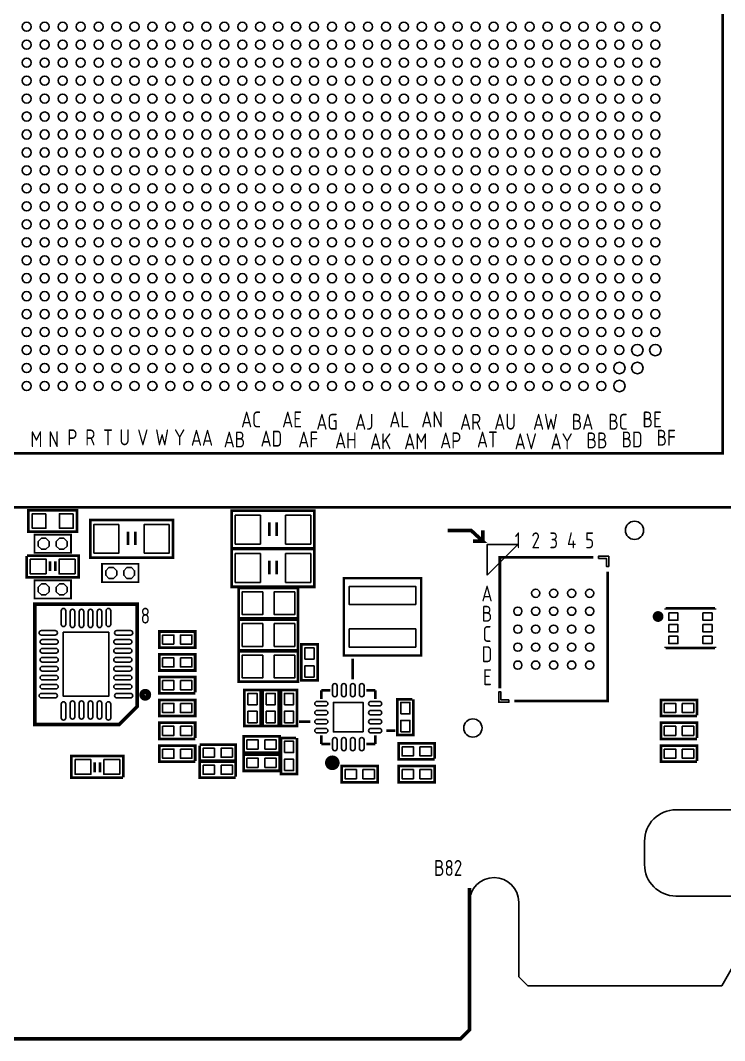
# Model space of a CAD drawing. Header units: millimetres. Extents: x -15 to 227, y -9 to 102.
# Drawn here: x 96.8 to 136, y -9.5 to 47.3 of the extents above; entities that cross this region are included whole.
import ezdxf
from ezdxf.enums import TextEntityAlignment as Align

# ---------------------------------------------------------------- set-up
doc = ezdxf.new("R2010")
doc.units = ezdxf.units.MM
doc.header["$LTSCALE"] = 10
for name, color, linetype in [('BG_OUTLINE', 2, 'Continuous'), ('PG_SILKSCREEN_TOP', 3, 'Continuous'), ('PIN_TOP', 4, 'Continuous')]:
    doc.layers.add(name, color=color, linetype=linetype)
doc.styles.get("Standard").update_dxf_attribs({"font": 'isocp.shx', "width": 0.707, "bigfont": 'hztxt.shx'})

msp = doc.modelspace()

# ---------------------------------------------------------------- linework, layer by layer
at = {"layer": 'BG_OUTLINE'}
for points in [[(137.249916, -1.400048), (133.299962, -1.400048, -0.414206), (131.549902, 0.349758), (131.549902, 1.64973, -0.414239), (133.299962, 3.39979), (224.499932, 3.39979, 0.414205)], [(51.099974, -9.350248), (121.299986, -9.350248), (121.799858, -8.850122), (121.799858, -1.745234, -1), (124.549916, -1.745234), (124.549916, -5.900166), (125.049788, -6.400292), (135.849868, -6.400292), (137.249916, -3.975354)]]:
    msp.add_lwpolyline(points, format="xyb", dxfattribs=at)
at = {"layer": 'PG_SILKSCREEN_TOP'}
for points in [[(138.900408, 20.245832, 0.150114, 0.150114, 0), (80.400652, 20.245832, 0.150114, 0.150114, 0), (80.400652, 78.745588, 0.150114, 0.150114, 0), (138.900408, 78.745588, 0.150114, 0.150114, 0)], [(135.900414, 23.245826, 0.150114, 0.150114, 0), (84.900516, 23.245826, 0.150114, 0.150114, 0), (83.400646, 24.745696, 0.150114, 0.150114, 0), (83.400646, 75.745594, 0.150114, 0.150114, 0), (135.900414, 75.745594, 0.150114, 0.150114, 0)], [(99.945698, 18.878804, 0.150114, 0.150114, 0), (97.245678, 18.878804, 0.150114, 0.150114, 0), (97.245678, 20.0787, 0.150114, 0.150114, 0), (99.945698, 20.0787, 0.150114, 0.150114, 0)], [(113.163858, 17.946116, 0.150114, 0.150114, 0), (108.563918, 17.946116, 0.150114, 0.150114, 0), (108.563918, 20.046188, 0.150114, 0.150114, 0), (113.163858, 20.046188, 0.150114, 0.150114, 0)], [(105.289604, 17.438116, 0.150114, 0.150114, 0), (100.689664, 17.438116, 0.150114, 0.150114, 0), (100.689664, 19.538188, 0.150114, 0.150114, 0), (105.289604, 19.538188, 0.150114, 0.150114, 0)], [(97.579434, 18.716752, 0.1016, 0.1016, 0), (99.611434, 18.716752, 0.1016, 0.1016, 0), (99.611434, 17.700752, 0.1016, 0.1016, 0), (97.579434, 17.700752, 0.1016, 0.1016, 0)], [(113.163858, 15.812516, 0.150114, 0.150114, 0), (108.563918, 15.812516, 0.150114, 0.150114, 0), (108.563918, 17.912588, 0.150114, 0.150114, 0), (113.163858, 17.912588, 0.150114, 0.150114, 0)], [(103.370634, 16.075152, 0.1016, 0.1016, 0), (101.338634, 16.075152, 0.1016, 0.1016, 0), (101.338634, 17.091152, 0.1016, 0.1016, 0), (103.370634, 17.091152, 0.1016, 0.1016, 0)], [(97.579434, 16.176752, 0.1016, 0.1016, 0), (99.611434, 16.176752, 0.1016, 0.1016, 0), (99.611434, 15.160752, 0.1016, 0.1016, 0), (97.579434, 15.160752, 0.1016, 0.1016, 0)], [(119.109998, 11.994642, 0.127, 0.127, 0), (114.809778, 11.994642, 0.127, 0.127, 0), (114.809778, 16.294862, 0.127, 0.127, 0), (119.109998, 16.294862, 0.127, 0.127, 0)], [(112.259872, 14.056868, 0.150114, 0.150114, 0), (108.959904, 14.056868, 0.150114, 0.150114, 0), (108.959904, 15.756636, 0.150114, 0.150114, 0), (112.259872, 15.756636, 0.150114, 0.150114, 0)], [(97.599754, 8.153146, 0.199898, 0.199898, 0), (97.599754, 14.853158, 0.199898, 0.199898, 0), (103.299514, 14.853158, 0.199898, 0.199898, 0), (103.299514, 9.153144, 0.199898, 0.199898, 0), (102.299516, 8.153146, 0.199898, 0.199898, 0)], [(132.454904, 14.159738, 0.299974, 0.299974, 1), (132.154371, 14.159789, 0.299974, 0.299974, 1)], [(132.462778, 14.159738, 0.150114, 0.150114, 1), (132.146497, 14.159789, 0.150114, 0.150114, 1)], [(132.41655, 14.159738, 0.150114, 0.150114, 1), (132.192725, 14.159789, 0.150114, 0.150114, 1)], [(112.259872, 12.278868, 0.150114, 0.150114, 0), (108.959904, 12.278868, 0.150114, 0.150114, 0), (108.959904, 13.978636, 0.150114, 0.150114, 0), (112.259872, 13.978636, 0.150114, 0.150114, 0)], [(104.529636, 13.32484, 0.1524, 0.1524, 0), (106.529632, 13.32484, 0.1524, 0.1524, 0), (106.529632, 12.424664, 0.1524, 0.1524, 0), (104.529636, 12.424664, 0.1524, 0.1524, 0)], [(112.4458, 10.604754, 0.1524, 0.1524, 0), (112.4458, 12.60475, 0.1524, 0.1524, 0), (113.345976, 12.60475, 0.1524, 0.1524, 0), (113.345976, 10.604754, 0.1524, 0.1524, 0)], [(106.529632, 11.154664, 0.1524, 0.1524, 0), (104.529636, 11.154664, 0.1524, 0.1524, 0), (104.529636, 12.05484, 0.1524, 0.1524, 0), (106.529632, 12.05484, 0.1524, 0.1524, 0)], [(112.259872, 10.526268, 0.150114, 0.150114, 0), (108.959904, 10.526268, 0.150114, 0.150114, 0), (108.959904, 12.226036, 0.150114, 0.150114, 0), (112.259872, 12.226036, 0.150114, 0.150114, 0)], [(103.929942, 9.80313, 0.299974, 0.299974, 1), (103.569326, 9.803174, 0.299974, 0.299974, 1)], [(110.170976, 10.06475, 0.1524, 0.1524, 0), (110.170976, 8.064754, 0.1524, 0.1524, 0), (109.2708, 8.064754, 0.1524, 0.1524, 0), (109.2708, 10.06475, 0.1524, 0.1524, 0)], [(111.186976, 10.06475, 0.1524, 0.1524, 0), (111.186976, 8.064754, 0.1524, 0.1524, 0), (110.2868, 8.064754, 0.1524, 0.1524, 0), (110.2868, 10.06475, 0.1524, 0.1524, 0)], [(112.202976, 10.06475, 0.1524, 0.1524, 0), (112.202976, 8.064754, 0.1524, 0.1524, 0), (111.3028, 8.064754, 0.1524, 0.1524, 0), (111.3028, 10.06475, 0.1524, 0.1524, 0)], [(106.529632, 8.614664, 0.1524, 0.1524, 0), (104.529636, 8.614664, 0.1524, 0.1524, 0), (104.529636, 9.51484, 0.1524, 0.1524, 0), (106.529632, 9.51484, 0.1524, 0.1524, 0)], [(109.22889, 7.48284, 0.1524, 0.1524, 0), (111.228886, 7.48284, 0.1524, 0.1524, 0), (111.228886, 6.582664, 0.1524, 0.1524, 0), (109.22889, 6.582664, 0.1524, 0.1524, 0)], [(109.22889, 6.46684, 0.1524, 0.1524, 0), (111.228886, 6.46684, 0.1524, 0.1524, 0), (111.228886, 5.566664, 0.1524, 0.1524, 0), (109.22889, 5.566664, 0.1524, 0.1524, 0)], [(114.369088, 6.016752, 0.4064, 0.4064, 1), (113.962612, 6.0168, 0.4064, 0.4064, 1)], [(114.68989, 5.83184, 0.1524, 0.1524, 0), (116.689886, 5.83184, 0.1524, 0.1524, 0), (116.689886, 4.931664, 0.1524, 0.1524, 0), (114.68989, 4.931664, 0.1524, 0.1524, 0)], [(119.864886, 4.931664, 0.1524, 0.1524, 0), (117.86489, 4.931664, 0.1524, 0.1524, 0), (117.86489, 5.83184, 0.1524, 0.1524, 0), (119.864886, 5.83184, 0.1524, 0.1524, 0)]]:
    msp.add_lwpolyline(points, format="xyseb", close=True, dxfattribs=at)
for points in [[(110.66399, 18.64614, 0.150114, 0.150114, 0), (110.66399, 19.396202, 0.150114, 0.150114, 0)], [(111.063786, 18.64614, 0.150114, 0.150114, 0), (111.063786, 19.396202, 0.150114, 0.150114, 0)], [(102.789736, 18.13814, 0.150114, 0.150114, 0), (102.789736, 18.888202, 0.150114, 0.150114, 0)], [(103.189532, 18.13814, 0.150114, 0.150114, 0), (103.189532, 18.888202, 0.150114, 0.150114, 0)], [(121.992898, 18.354802, 0.199898, 0.199898, 0), (122.543062, 18.354802, 0.199898, 0.199898, 0), (121.893076, 18.955004, 0.199898, 0.199898, 0), (120.593104, 18.955004, 0.199898, 0.199898, 0)], [(122.543062, 18.354802, 0.199898, 0.199898, 0), (122.543062, 18.955004, 0.199898, 0.199898, 0)], [(97.173034, 17.543272, 0.150114, 0.150114, 0), (100.047044, 17.543272, 0.150114, 0.150114, 0), (100.047044, 16.339312, 0.150114, 0.150114, 0), (97.147634, 16.339312, 0.150114, 0.150114, 0), (97.147634, 17.522952, 0.150114, 0.150114, 0)], [(98.44532, 17.238726, 0.150114, 0.150114, 0), (98.44532, 16.688816, 0.150114, 0.150114, 0)], [(98.745548, 17.238726, 0.150114, 0.150114, 0), (98.745548, 16.688816, 0.150114, 0.150114, 0)], [(110.66399, 16.51254, 0.150114, 0.150114, 0), (110.66399, 17.262602, 0.150114, 0.150114, 0)], [(111.063786, 16.51254, 0.150114, 0.150114, 0), (111.063786, 17.262602, 0.150114, 0.150114, 0)], [(123.493022, 10.15492, 0.1524, 0.1524, 0), (123.493022, 17.45488, 0.1524, 0.1524, 0), (128.69291, 17.45488, 0.1524, 0.1524, 0)], [(129.49301, 16.65478, 0.1524, 0.1524, 0), (129.49301, 9.454896, 0.1524, 0.1524, 0), (124.293122, 9.454896, 0.1524, 0.1524, 0)], [(132.729732, 14.609826, 0.150114, 0.150114, 0), (135.479536, 14.609826, 0.150114, 0.150114, 0)], [(132.729732, 14.539468, 0.150114, 0.150114, 0), (132.729732, 14.609826, 0.150114, 0.150114, 0)], [(135.479536, 14.609826, 0.150114, 0.150114, 0), (135.479536, 14.539468, 0.150114, 0.150114, 0)], [(132.729732, 12.409678, 0.150114, 0.150114, 0), (132.729732, 12.480036, 0.150114, 0.150114, 0)], [(135.479536, 12.480036, 0.150114, 0.150114, 0), (135.479536, 12.409678, 0.150114, 0.150114, 0)], [(135.479536, 12.409678, 0.150114, 0.150114, 0), (132.729732, 12.409678, 0.150114, 0.150114, 0)], [(115.304824, 10.666476, 0.1524, 0.1524, 0), (115.304824, 11.809476, 0.1524, 0.1524, 0)], [(106.529632, 9.884664, 0.150114, 0.150114, 0), (104.529636, 9.884664, 0.150114, 0.150114, 0), (104.529636, 10.78484, 0.150114, 0.150114, 0), (106.529632, 10.78484, 0.150114, 0.150114, 0), (106.529632, 9.934702, 0.150114, 0.150114, 0)], [(113.554764, 10.056876, 0.1524, 0.1524, 0), (114.050826, 10.056876, 0.1524, 0.1524, 0)], [(113.554764, 9.560814, 0.1524, 0.1524, 0), (113.554764, 10.056876, 0.1524, 0.1524, 0)], [(116.05895, 10.056876, 0.1524, 0.1524, 0), (116.555012, 10.056876, 0.1524, 0.1524, 0)], [(116.555012, 10.056876, 0.1524, 0.1524, 0), (116.555012, 9.560814, 0.1524, 0.1524, 0)], [(118.679976, 9.55675, 0.150114, 0.150114, 0), (118.679976, 7.556754, 0.150114, 0.150114, 0), (117.7798, 7.556754, 0.150114, 0.150114, 0), (117.7798, 9.55675, 0.150114, 0.150114, 0), (118.629938, 9.55675, 0.150114, 0.150114, 0)], [(134.469632, 8.614664, 0.150114, 0.150114, 0), (132.469636, 8.614664, 0.150114, 0.150114, 0), (132.469636, 9.51484, 0.150114, 0.150114, 0), (134.469632, 9.51484, 0.150114, 0.150114, 0), (134.469632, 8.664702, 0.150114, 0.150114, 0)], [(106.529632, 7.344664, 0.150114, 0.150114, 0), (104.529636, 7.344664, 0.150114, 0.150114, 0), (104.529636, 8.24484, 0.150114, 0.150114, 0), (106.529632, 8.24484, 0.150114, 0.150114, 0), (106.529632, 7.394702, 0.150114, 0.150114, 0)], [(112.945164, 8.306816, 0.1524, 0.1524, 0), (112.310164, 8.306816, 0.1524, 0.1524, 0)], [(134.469632, 7.344664, 0.150114, 0.150114, 0), (132.469636, 7.344664, 0.150114, 0.150114, 0), (132.469636, 8.24484, 0.150114, 0.150114, 0), (134.469632, 8.24484, 0.150114, 0.150114, 0), (134.469632, 7.394702, 0.150114, 0.150114, 0)], [(112.202976, 7.39775, 0.150114, 0.150114, 0), (112.202976, 5.397754, 0.150114, 0.150114, 0), (111.3028, 5.397754, 0.150114, 0.150114, 0), (111.3028, 7.39775, 0.150114, 0.150114, 0), (112.152938, 7.39775, 0.150114, 0.150114, 0)], [(113.554764, 7.056628, 0.1524, 0.1524, 0), (113.554764, 7.55269, 0.1524, 0.1524, 0)], [(116.555012, 7.55269, 0.1524, 0.1524, 0), (116.555012, 7.056628, 0.1524, 0.1524, 0)], [(117.164612, 7.80669, 0.1524, 0.1524, 0), (117.672612, 7.80669, 0.1524, 0.1524, 0)], [(106.529632, 6.074664, 0.150114, 0.150114, 0), (104.529636, 6.074664, 0.150114, 0.150114, 0), (104.529636, 6.97484, 0.150114, 0.150114, 0), (106.529632, 6.97484, 0.150114, 0.150114, 0), (106.529632, 6.124702, 0.150114, 0.150114, 0)], [(106.78795, 7.02564, 0.150114, 0.150114, 0), (108.787946, 7.02564, 0.150114, 0.150114, 0), (108.787946, 6.125464, 0.150114, 0.150114, 0), (106.78795, 6.125464, 0.150114, 0.150114, 0), (106.78795, 6.975602, 0.150114, 0.150114, 0)], [(114.050826, 7.056628, 0.1524, 0.1524, 0), (113.554764, 7.056628, 0.1524, 0.1524, 0)], [(116.555012, 7.056628, 0.1524, 0.1524, 0), (116.05895, 7.056628, 0.1524, 0.1524, 0)], [(119.864886, 6.201664, 0.150114, 0.150114, 0), (117.86489, 6.201664, 0.150114, 0.150114, 0), (117.86489, 7.10184, 0.150114, 0.150114, 0), (119.864886, 7.10184, 0.150114, 0.150114, 0), (119.864886, 6.251702, 0.150114, 0.150114, 0)], [(134.469632, 6.074664, 0.150114, 0.150114, 0), (132.469636, 6.074664, 0.150114, 0.150114, 0), (132.469636, 6.97484, 0.150114, 0.150114, 0), (134.469632, 6.97484, 0.150114, 0.150114, 0), (134.469632, 6.124702, 0.150114, 0.150114, 0)], [(102.507034, 5.183632, 0.150114, 0.150114, 0), (99.633024, 5.183632, 0.150114, 0.150114, 0), (99.633024, 6.387592, 0.150114, 0.150114, 0), (102.532434, 6.387592, 0.150114, 0.150114, 0), (102.532434, 5.203952, 0.150114, 0.150114, 0)], [(100.93452, 5.488178, 0.150114, 0.150114, 0), (100.93452, 6.038088, 0.150114, 0.150114, 0)], [(101.234748, 5.488178, 0.150114, 0.150114, 0), (101.234748, 6.038088, 0.150114, 0.150114, 0)], [(108.787946, 5.185664, 0.150114, 0.150114, 0), (106.78795, 5.185664, 0.150114, 0.150114, 0), (106.78795, 6.08584, 0.150114, 0.150114, 0), (108.787946, 6.08584, 0.150114, 0.150114, 0), (108.787946, 5.235702, 0.150114, 0.150114, 0)], [(121.799858, -0.950214, 0.199898, 0.199898, 0), (121.799858, -8.850376, 0.199898, 0.199898, 0), (121.299732, -9.350248, 0.199898, 0.199898, 0), (51.09972, -9.350248, 0.199898, 0.199898, 0), (50.599848, -8.850376, 0.199898, 0.199898, 0), (50.599848, -1.900174, 0.199898, 0.199898, 1), (48.699674, -1.900174, 0.199898, 0.199898, 0), (48.699674, -8.850376, 0.199898, 0.199898, 0), (48.199802, -9.350248, 0.199898, 0.199898, 0), (37.99967, -9.350248, 0.199898, 0.199898, 0), (37.499798, -8.850376, 0.199898, 0.199898, 0), (37.499798, -0.950214, 0.199898, 0.199898, 0)]]:
    msp.add_lwpolyline(points, format="xyseb", dxfattribs=at)
msp.add_lwpolyline([(122.79122, 16.471138), (122.79122, 18.17116), (124.491242, 18.17116)], close=True, dxfattribs=at)
at = {"layer": 'PIN_TOP'}
for points in [[(98.21672, 19.885152), (98.21672, 19.072352), (97.45472, 19.072352), (97.45472, 19.885152)], [(99.736656, 19.885152), (99.736656, 19.072352), (98.974656, 19.072352), (98.974656, 19.885152)], [(110.16234, 19.796252), (110.16234, 18.196052), (108.76534, 18.196052), (108.76534, 19.796252)], [(112.962436, 19.796252), (112.962436, 18.196052), (111.565436, 18.196052), (111.565436, 19.796252)], [(102.288086, 19.288252), (102.288086, 17.688052), (100.891086, 17.688052), (100.891086, 19.288252)], [(105.088182, 19.288252), (105.088182, 17.688052), (103.691182, 17.688052), (103.691182, 19.288252)], [(98.221556, 17.903952), (97.96906, 17.903952), (97.790508, 18.082504), (97.790508, 18.335), (97.96906, 18.513552), (98.221556, 18.513552), (98.400108, 18.335), (98.400108, 18.082504)], [(99.221808, 17.903952), (98.969312, 17.903952), (98.79076, 18.082504), (98.79076, 18.335), (98.969312, 18.513552), (99.221808, 18.513552), (99.40036, 18.335), (99.40036, 18.082504)], [(110.16234, 17.662652), (110.16234, 16.062452), (108.76534, 16.062452), (108.76534, 17.662652)], [(112.962436, 17.662652), (112.962436, 16.062452), (111.565436, 16.062452), (111.565436, 17.662652)], [(98.239834, 16.532352), (97.350834, 16.532352), (97.350834, 17.345152), (98.239834, 17.345152)], [(99.840034, 16.532352), (98.951034, 16.532352), (98.951034, 17.345152), (99.840034, 17.345152)], [(128.98501, 17.39138), (128.98501, 17.51838), (129.55651, 17.51838), (129.55651, 16.94688), (129.42951, 16.94688), (129.42951, 17.39138)], [(101.980756, 16.278352), (101.72826, 16.278352), (101.549708, 16.456904), (101.549708, 16.7094), (101.72826, 16.887952), (101.980756, 16.887952), (102.159308, 16.7094), (102.159308, 16.456904)], [(102.981008, 16.278352), (102.728512, 16.278352), (102.54996, 16.456904), (102.54996, 16.7094), (102.728512, 16.887952), (102.981008, 16.887952), (103.15956, 16.7094), (103.15956, 16.456904)], [(98.221556, 15.363952), (97.96906, 15.363952), (97.790508, 15.542504), (97.790508, 15.795), (97.96906, 15.973552), (98.221556, 15.973552), (98.400108, 15.795), (98.400108, 15.542504)], [(99.221808, 15.363952), (98.969312, 15.363952), (98.79076, 15.542504), (98.79076, 15.795), (98.969312, 15.973552), (99.221808, 15.973552), (99.40036, 15.795), (99.40036, 15.542504)], [(110.291372, 15.541752), (110.291372, 14.271752), (109.148372, 14.271752), (109.148372, 15.541752)], [(112.071404, 15.541752), (112.071404, 14.271752), (110.928404, 14.271752), (110.928404, 15.541752)], [(118.814088, 14.821662), (115.105688, 14.821662), (115.105688, 15.837662), (118.814088, 15.837662)], [(132.900674, 14.362938), (133.408674, 14.362938), (133.408674, 13.956538), (132.900674, 13.956538)], [(134.800594, 14.362938), (135.308594, 14.362938), (135.308594, 13.956538), (134.800594, 13.956538)], [(110.291372, 13.763752), (110.291372, 12.493752), (109.148372, 12.493752), (109.148372, 13.763752)], [(112.071404, 13.763752), (112.071404, 12.493752), (110.928404, 12.493752), (110.928404, 13.763752)], [(132.900674, 13.712952), (133.408674, 13.712952), (133.408674, 13.306552), (132.900674, 13.306552)], [(134.800594, 13.712952), (135.308594, 13.712952), (135.308594, 13.306552), (134.800594, 13.306552)], [(101.719634, 13.281152), (101.719634, 9.725152), (99.179634, 9.725152), (99.179634, 13.281152)], [(105.347262, 12.620752), (104.712262, 12.620752), (104.712262, 13.128752), (105.347262, 13.128752)], [(106.347006, 12.620752), (105.712006, 12.620752), (105.712006, 13.128752), (106.347006, 13.128752)], [(118.814088, 12.451842), (115.105688, 12.451842), (115.105688, 13.467842), (118.814088, 13.467842)], [(132.900674, 13.062966), (133.408674, 13.062966), (133.408674, 12.656566), (132.900674, 12.656566)], [(134.800594, 13.062966), (135.308594, 13.062966), (135.308594, 12.656566), (134.800594, 12.656566)], [(110.291372, 12.011152), (110.291372, 10.741152), (109.148372, 10.741152), (109.148372, 12.011152)], [(112.071404, 12.011152), (112.071404, 10.741152), (110.928404, 10.741152), (110.928404, 12.011152)], [(113.149888, 12.422124), (113.149888, 11.787124), (112.641888, 11.787124), (112.641888, 12.422124)], [(104.712262, 11.858752), (105.347262, 11.858752), (105.347262, 11.350752), (104.712262, 11.350752)], [(105.712006, 11.858752), (106.347006, 11.858752), (106.347006, 11.350752), (105.712006, 11.350752)], [(113.149888, 11.42238), (113.149888, 10.78738), (112.641888, 10.78738), (112.641888, 11.42238)], [(104.712262, 10.588752), (105.347262, 10.588752), (105.347262, 10.080752), (104.712262, 10.080752)], [(105.712006, 10.588752), (106.347006, 10.588752), (106.347006, 10.080752), (105.712006, 10.080752)], [(109.466888, 9.247124), (109.466888, 9.882124), (109.974888, 9.882124), (109.974888, 9.247124)], [(110.482888, 9.247124), (110.482888, 9.882124), (110.990888, 9.882124), (110.990888, 9.247124)], [(111.498888, 9.247124), (111.498888, 9.882124), (112.006888, 9.882124), (112.006888, 9.247124)], [(124.001022, 9.518396), (124.001022, 9.391396), (123.429522, 9.391396), (123.429522, 9.962896), (123.556522, 9.962896), (123.556522, 9.518396)], [(104.712262, 9.318752), (105.347262, 9.318752), (105.347262, 8.810752), (104.712262, 8.810752)], [(105.712006, 9.318752), (106.347006, 9.318752), (106.347006, 8.810752), (105.712006, 8.810752)], [(115.880388, 7.731252), (114.229388, 7.731252), (114.229388, 9.382252), (115.880388, 9.382252)], [(117.975888, 8.739124), (117.975888, 9.374124), (118.483888, 9.374124), (118.483888, 8.739124)], [(132.652262, 9.318752), (133.287262, 9.318752), (133.287262, 8.810752), (132.652262, 8.810752)], [(133.652006, 9.318752), (134.287006, 9.318752), (134.287006, 8.810752), (133.652006, 8.810752)], [(109.466888, 8.24738), (109.466888, 8.88238), (109.974888, 8.88238), (109.974888, 8.24738)], [(110.482888, 8.24738), (110.482888, 8.88238), (110.990888, 8.88238), (110.990888, 8.24738)], [(111.498888, 8.24738), (111.498888, 8.88238), (112.006888, 8.88238), (112.006888, 8.24738)], [(104.712262, 8.048752), (105.347262, 8.048752), (105.347262, 7.540752), (104.712262, 7.540752)], [(105.712006, 8.048752), (106.347006, 8.048752), (106.347006, 7.540752), (105.712006, 7.540752)], [(117.975888, 7.73938), (117.975888, 8.37438), (118.483888, 8.37438), (118.483888, 7.73938)], [(132.652262, 8.048752), (133.287262, 8.048752), (133.287262, 7.540752), (132.652262, 7.540752)], [(133.652006, 8.048752), (134.287006, 8.048752), (134.287006, 7.540752), (133.652006, 7.540752)], [(107.605576, 6.321552), (106.970576, 6.321552), (106.970576, 6.829552), (107.605576, 6.829552)], [(108.60532, 6.321552), (107.97032, 6.321552), (107.97032, 6.829552), (108.60532, 6.829552)], [(110.046516, 6.778752), (109.411516, 6.778752), (109.411516, 7.286752), (110.046516, 7.286752)], [(111.04626, 6.778752), (110.41126, 6.778752), (110.41126, 7.286752), (111.04626, 7.286752)], [(111.498888, 6.580124), (111.498888, 7.215124), (112.006888, 7.215124), (112.006888, 6.580124)], [(118.047516, 6.905752), (118.682516, 6.905752), (118.682516, 6.397752), (118.047516, 6.397752)], [(119.04726, 6.905752), (119.68226, 6.905752), (119.68226, 6.397752), (119.04726, 6.397752)], [(104.712262, 6.778752), (105.347262, 6.778752), (105.347262, 6.270752), (104.712262, 6.270752)], [(105.712006, 6.778752), (106.347006, 6.778752), (106.347006, 6.270752), (105.712006, 6.270752)], [(110.046516, 5.762752), (109.411516, 5.762752), (109.411516, 6.270752), (110.046516, 6.270752)], [(111.04626, 5.762752), (110.41126, 5.762752), (110.41126, 6.270752), (111.04626, 6.270752)], [(132.652262, 6.778752), (133.287262, 6.778752), (133.287262, 6.270752), (132.652262, 6.270752)], [(133.652006, 6.778752), (134.287006, 6.778752), (134.287006, 6.270752), (133.652006, 6.270752)], [(99.840034, 6.194552), (100.729034, 6.194552), (100.729034, 5.381752), (99.840034, 5.381752)], [(101.440234, 6.194552), (102.329234, 6.194552), (102.329234, 5.381752), (101.440234, 5.381752)], [(106.970576, 5.889752), (107.605576, 5.889752), (107.605576, 5.381752), (106.970576, 5.381752)], [(107.97032, 5.889752), (108.60532, 5.889752), (108.60532, 5.381752), (107.97032, 5.381752)], [(111.498888, 5.58038), (111.498888, 6.21538), (112.006888, 6.21538), (112.006888, 5.58038)], [(115.507516, 5.127752), (114.872516, 5.127752), (114.872516, 5.635752), (115.507516, 5.635752)], [(116.50726, 5.127752), (115.87226, 5.127752), (115.87226, 5.635752), (116.50726, 5.635752)], [(118.047516, 5.635752), (118.682516, 5.635752), (118.682516, 5.127752), (118.047516, 5.127752)], [(119.04726, 5.635752), (119.68226, 5.635752), (119.68226, 5.127752), (119.04726, 5.127752)]]:
    msp.add_lwpolyline(points, close=True, dxfattribs=at)
for points in [[(99.0727, 13.722096), (99.0727, 14.484096, -1), (99.3267, 14.484096), (99.3267, 13.722096, -1)], [(99.572572, 13.672058), (99.572572, 14.434058, -1), (99.826572, 14.434058), (99.826572, 13.672058, -1)], [(100.072698, 13.672058), (100.072698, 14.434058, -1), (100.326698, 14.434058), (100.326698, 13.672058, -1)], [(100.57257, 13.672058), (100.57257, 14.434058, -1), (100.82657, 14.434058), (100.82657, 13.672058, -1)], [(101.072696, 13.672058), (101.072696, 14.434058, -1), (101.326696, 14.434058), (101.326696, 13.672058, -1)], [(101.572568, 13.722096), (101.572568, 14.484096, -1), (101.826568, 14.484096), (101.826568, 13.722096, -1)], [(97.968562, 13.380212), (98.730562, 13.380212, -1), (98.730562, 13.126212), (97.968562, 13.126212, -1)], [(102.168706, 13.380212), (102.930706, 13.380212, -1), (102.930706, 13.126212), (102.168706, 13.126212, -1)], [(98.0186, 12.880086), (98.7806, 12.880086, -1), (98.7806, 12.626086), (98.0186, 12.626086, -1)], [(102.118668, 12.880086), (102.880668, 12.880086, -1), (102.880668, 12.626086), (102.118668, 12.626086, -1)], [(98.0186, 12.380214), (98.7806, 12.380214, -1), (98.7806, 12.126214), (98.0186, 12.126214, -1)], [(102.118668, 12.380214), (102.880668, 12.380214, -1), (102.880668, 12.126214), (102.118668, 12.126214, -1)], [(98.0186, 11.880088), (98.7806, 11.880088, -1), (98.7806, 11.626088), (98.0186, 11.626088, -1)], [(98.0186, 11.380216), (98.7806, 11.380216, -1), (98.7806, 11.126216), (98.0186, 11.126216, -1)], [(102.118668, 11.880088), (102.880668, 11.880088, -1), (102.880668, 11.626088), (102.118668, 11.626088, -1)], [(102.118668, 11.380216), (102.880668, 11.380216, -1), (102.880668, 11.126216), (102.118668, 11.126216, -1)], [(98.0186, 10.88009), (98.7806, 10.88009, -1), (98.7806, 10.62609), (98.0186, 10.62609, -1)], [(102.118668, 10.88009), (102.880668, 10.88009, -1), (102.880668, 10.62609), (102.118668, 10.62609, -1)], [(98.0186, 10.380218), (98.7806, 10.380218, -1), (98.7806, 10.126218), (98.0186, 10.126218, -1)], [(102.118668, 10.380218), (102.880668, 10.380218, -1), (102.880668, 10.126218), (102.118668, 10.126218, -1)], [(114.177826, 9.815576), (114.177826, 10.298176, -1), (114.431826, 10.298176), (114.431826, 9.815576, -1)], [(114.677952, 9.815576), (114.677952, 10.298176, -1), (114.931952, 10.298176), (114.931952, 9.815576, -1)], [(115.177824, 9.815576), (115.177824, 10.298176, -1), (115.431824, 10.298176), (115.431824, 9.815576, -1)], [(115.67795, 9.815576), (115.67795, 10.298176, -1), (115.93195, 10.298176), (115.93195, 9.815576, -1)], [(97.968562, 9.880092), (98.730562, 9.880092, -1), (98.730562, 9.626092), (97.968562, 9.626092, -1)], [(102.168706, 9.880092), (102.930706, 9.880092, -1), (102.930706, 9.626092), (102.168706, 9.626092, -1)], [(99.0727, 8.522208), (99.0727, 9.284208, -1), (99.3267, 9.284208), (99.3267, 8.522208, -1)], [(99.572572, 8.572246), (99.572572, 9.334246, -1), (99.826572, 9.334246), (99.826572, 8.572246, -1)], [(100.072698, 8.572246), (100.072698, 9.334246, -1), (100.326698, 9.334246), (100.326698, 8.572246, -1)], [(100.57257, 8.572246), (100.57257, 9.334246, -1), (100.82657, 9.334246), (100.82657, 8.572246, -1)], [(101.072696, 8.572246), (101.072696, 9.334246, -1), (101.326696, 9.334246), (101.326696, 8.572246, -1)], [(101.572568, 8.522208), (101.572568, 9.284208, -1), (101.826568, 9.284208), (101.826568, 8.522208, -1)], [(113.796064, 9.179814), (113.313464, 9.179814, -1), (113.313464, 9.433814), (113.796064, 9.433814, -1)], [(116.796312, 9.179814), (116.313712, 9.179814, -1), (116.313712, 9.433814), (116.796312, 9.433814, -1)], [(113.796064, 8.679688), (113.313464, 8.679688, -1), (113.313464, 8.933688), (113.796064, 8.933688, -1)], [(116.796312, 8.679688), (116.313712, 8.679688, -1), (116.313712, 8.933688), (116.796312, 8.933688, -1)], [(113.796064, 8.179816), (113.313464, 8.179816, -1), (113.313464, 8.433816), (113.796064, 8.433816, -1)], [(116.796312, 8.179816), (116.313712, 8.179816, -1), (116.313712, 8.433816), (116.796312, 8.433816, -1)], [(113.796064, 7.67969), (113.313464, 7.67969, -1), (113.313464, 7.93369), (113.796064, 7.93369, -1)], [(114.177826, 6.815328), (114.177826, 7.297928, -1), (114.431826, 7.297928), (114.431826, 6.815328, -1)], [(114.677952, 6.815328), (114.677952, 7.297928, -1), (114.931952, 7.297928), (114.931952, 6.815328, -1)], [(115.177824, 6.815328), (115.177824, 7.297928, -1), (115.431824, 7.297928), (115.431824, 6.815328, -1)], [(115.67795, 6.815328), (115.67795, 7.297928, -1), (115.93195, 7.297928), (115.93195, 6.815328, -1)], [(116.796312, 7.67969), (116.313712, 7.67969, -1), (116.313712, 7.93369), (116.796312, 7.93369, -1)]]:
    msp.add_lwpolyline(points, format="xyb", close=True, dxfattribs=at)
for centre, radius in [((97.150428, 46.995588), 0.254), ((98.150426, 46.995588), 0.254), ((99.150424, 46.995588), 0.254), ((100.150422, 46.995588), 0.254), ((101.15042, 46.995588), 0.254), ((102.150418, 46.995588), 0.254), ((103.150416, 46.995588), 0.254), ((104.150414, 46.995588), 0.254), ((105.150412, 46.995588), 0.254), ((106.15041, 46.995588), 0.254), ((107.150408, 46.995588), 0.254), ((108.150406, 46.995588), 0.254), ((109.150404, 46.995588), 0.254), ((110.150656, 46.995588), 0.254), ((111.150654, 46.995588), 0.254), ((112.150652, 46.995588), 0.254), ((113.15065, 46.995588), 0.254), ((114.150648, 46.995588), 0.254), ((115.150646, 46.995588), 0.254), ((116.150644, 46.995588), 0.254), ((117.150642, 46.995588), 0.254), ((118.15064, 46.995588), 0.254), ((119.150638, 46.995588), 0.254), ((120.150636, 46.995588), 0.254), ((121.150634, 46.995588), 0.254), ((122.150632, 46.995588), 0.254), ((123.15063, 46.995588), 0.254), ((124.150628, 46.995588), 0.254), ((125.150626, 46.995588), 0.254), ((126.150624, 46.995588), 0.254), ((127.150622, 46.995588), 0.254), ((128.15062, 46.995588), 0.254), ((129.150618, 46.995588), 0.254), ((130.150616, 46.995588), 0.254), ((131.150614, 46.995588), 0.254), ((132.150612, 46.995588), 0.254), ((97.150428, 45.99559), 0.254), ((98.150426, 45.99559), 0.254), ((99.150424, 45.99559), 0.254), ((100.150422, 45.99559), 0.254), ((101.15042, 45.99559), 0.254), ((102.150418, 45.99559), 0.254), ((103.150416, 45.99559), 0.254), ((104.150414, 45.99559), 0.254), ((105.150412, 45.99559), 0.254), ((106.15041, 45.99559), 0.254), ((107.150408, 45.99559), 0.254), ((108.150406, 45.99559), 0.254), ((109.150404, 45.99559), 0.254), ((110.150656, 45.99559), 0.254), ((111.150654, 45.99559), 0.254), ((112.150652, 45.99559), 0.254), ((113.15065, 45.99559), 0.254), ((114.150648, 45.99559), 0.254), ((115.150646, 45.99559), 0.254), ((116.150644, 45.99559), 0.254), ((117.150642, 45.99559), 0.254), ((118.15064, 45.99559), 0.254), ((119.150638, 45.99559), 0.254), ((120.150636, 45.99559), 0.254), ((121.150634, 45.99559), 0.254), ((122.150632, 45.99559), 0.254), ((123.15063, 45.99559), 0.254), ((124.150628, 45.99559), 0.254), ((125.150626, 45.99559), 0.254), ((126.150624, 45.99559), 0.254), ((127.150622, 45.99559), 0.254), ((128.15062, 45.99559), 0.254), ((129.150618, 45.99559), 0.254), ((130.150616, 45.99559), 0.254), ((131.150614, 45.99559), 0.254), ((132.150612, 45.99559), 0.254), ((97.150428, 44.995592), 0.254), ((98.150426, 44.995592), 0.254), ((99.150424, 44.995592), 0.254), ((100.150422, 44.995592), 0.254), ((101.15042, 44.995592), 0.254), ((102.150418, 44.995592), 0.254), ((103.150416, 44.995592), 0.254), ((104.150414, 44.995592), 0.254), ((105.150412, 44.995592), 0.254), ((106.15041, 44.995592), 0.254), ((107.150408, 44.995592), 0.254), ((108.150406, 44.995592), 0.254), ((109.150404, 44.995592), 0.254), ((110.150656, 44.995592), 0.254), ((111.150654, 44.995592), 0.254), ((112.150652, 44.995592), 0.254), ((113.15065, 44.995592), 0.254), ((114.150648, 44.995592), 0.254), ((115.150646, 44.995592), 0.254), ((116.150644, 44.995592), 0.254), ((117.150642, 44.995592), 0.254), ((118.15064, 44.995592), 0.254), ((119.150638, 44.995592), 0.254), ((120.150636, 44.995592), 0.254), ((121.150634, 44.995592), 0.254), ((122.150632, 44.995592), 0.254), ((123.15063, 44.995592), 0.254), ((124.150628, 44.995592), 0.254), ((125.150626, 44.995592), 0.254), ((126.150624, 44.995592), 0.254), ((127.150622, 44.995592), 0.254), ((128.15062, 44.995592), 0.254), ((129.150618, 44.995592), 0.254), ((130.150616, 44.995592), 0.254), ((131.150614, 44.995592), 0.254), ((132.150612, 44.995592), 0.254), ((97.150428, 43.995594), 0.254), ((98.150426, 43.995594), 0.254), ((99.150424, 43.995594), 0.254), ((100.150422, 43.995594), 0.254), ((101.15042, 43.995594), 0.254), ((102.150418, 43.995594), 0.254), ((103.150416, 43.995594), 0.254), ((104.150414, 43.995594), 0.254), ((105.150412, 43.995594), 0.254), ((106.15041, 43.995594), 0.254), ((107.150408, 43.995594), 0.254), ((108.150406, 43.995594), 0.254), ((109.150404, 43.995594), 0.254), ((110.150656, 43.995594), 0.254), ((111.150654, 43.995594), 0.254), ((112.150652, 43.995594), 0.254), ((113.15065, 43.995594), 0.254), ((114.150648, 43.995594), 0.254), ((115.150646, 43.995594), 0.254), ((116.150644, 43.995594), 0.254), ((117.150642, 43.995594), 0.254), ((118.15064, 43.995594), 0.254), ((119.150638, 43.995594), 0.254), ((120.150636, 43.995594), 0.254), ((121.150634, 43.995594), 0.254), ((122.150632, 43.995594), 0.254), ((123.15063, 43.995594), 0.254), ((124.150628, 43.995594), 0.254), ((125.150626, 43.995594), 0.254), ((126.150624, 43.995594), 0.254), ((127.150622, 43.995594), 0.254), ((128.15062, 43.995594), 0.254), ((129.150618, 43.995594), 0.254), ((130.150616, 43.995594), 0.254), ((131.150614, 43.995594), 0.254), ((132.150612, 43.995594), 0.254), ((97.150428, 42.995596), 0.254), ((98.150426, 42.995596), 0.254), ((99.150424, 42.995596), 0.254), ((100.150422, 42.995596), 0.254), ((101.15042, 42.995596), 0.254), ((102.150418, 42.995596), 0.254), ((103.150416, 42.995596), 0.254), ((104.150414, 42.995596), 0.254), ((105.150412, 42.995596), 0.254), ((106.15041, 42.995596), 0.254), ((107.150408, 42.995596), 0.254), ((108.150406, 42.995596), 0.254), ((109.150404, 42.995596), 0.254), ((110.150656, 42.995596), 0.254), ((111.150654, 42.995596), 0.254), ((112.150652, 42.995596), 0.254), ((113.15065, 42.995596), 0.254), ((114.150648, 42.995596), 0.254), ((115.150646, 42.995596), 0.254), ((116.150644, 42.995596), 0.254), ((117.150642, 42.995596), 0.254), ((118.15064, 42.995596), 0.254), ((119.150638, 42.995596), 0.254), ((120.150636, 42.995596), 0.254), ((121.150634, 42.995596), 0.254), ((122.150632, 42.995596), 0.254), ((123.15063, 42.995596), 0.254), ((124.150628, 42.995596), 0.254), ((125.150626, 42.995596), 0.254), ((126.150624, 42.995596), 0.254), ((127.150622, 42.995596), 0.254), ((128.15062, 42.995596), 0.254), ((129.150618, 42.995596), 0.254), ((130.150616, 42.995596), 0.254), ((131.150614, 42.995596), 0.254), ((132.150612, 42.995596), 0.254), ((97.150428, 41.995598), 0.254), ((98.150426, 41.995598), 0.254), ((99.150424, 41.995598), 0.254), ((100.150422, 41.995598), 0.254), ((101.15042, 41.995598), 0.254), ((102.150418, 41.995598), 0.254), ((103.150416, 41.995598), 0.254), ((104.150414, 41.995598), 0.254), ((105.150412, 41.995598), 0.254), ((106.15041, 41.995598), 0.254), ((107.150408, 41.995598), 0.254), ((108.150406, 41.995598), 0.254), ((109.150404, 41.995598), 0.254), ((110.150656, 41.995598), 0.254), ((111.150654, 41.995598), 0.254), ((112.150652, 41.995598), 0.254), ((113.15065, 41.995598), 0.254), ((114.150648, 41.995598), 0.254), ((115.150646, 41.995598), 0.254), ((116.150644, 41.995598), 0.254), ((117.150642, 41.995598), 0.254), ((118.15064, 41.995598), 0.254), ((119.150638, 41.995598), 0.254), ((120.150636, 41.995598), 0.254), ((121.150634, 41.995598), 0.254), ((122.150632, 41.995598), 0.254), ((123.15063, 41.995598), 0.254), ((124.150628, 41.995598), 0.254), ((125.150626, 41.995598), 0.254), ((126.150624, 41.995598), 0.254), ((127.150622, 41.995598), 0.254), ((128.15062, 41.995598), 0.254), ((129.150618, 41.995598), 0.254), ((130.150616, 41.995598), 0.254), ((131.150614, 41.995598), 0.254), ((132.150612, 41.995598), 0.254), ((97.150428, 40.9956), 0.254), ((98.150426, 40.9956), 0.254), ((99.150424, 40.9956), 0.254), ((100.150422, 40.9956), 0.254), ((101.15042, 40.9956), 0.254), ((102.150418, 40.9956), 0.254), ((103.150416, 40.9956), 0.254), ((104.150414, 40.9956), 0.254), ((105.150412, 40.9956), 0.254), ((106.15041, 40.9956), 0.254), ((107.150408, 40.9956), 0.254), ((108.150406, 40.9956), 0.254), ((109.150404, 40.9956), 0.254), ((110.150656, 40.9956), 0.254), ((111.150654, 40.9956), 0.254), ((112.150652, 40.9956), 0.254), ((113.15065, 40.9956), 0.254), ((114.150648, 40.9956), 0.254), ((115.150646, 40.9956), 0.254), ((116.150644, 40.9956), 0.254), ((117.150642, 40.9956), 0.254), ((118.15064, 40.9956), 0.254), ((119.150638, 40.9956), 0.254), ((120.150636, 40.9956), 0.254), ((121.150634, 40.9956), 0.254), ((122.150632, 40.9956), 0.254), ((123.15063, 40.9956), 0.254), ((124.150628, 40.9956), 0.254), ((125.150626, 40.9956), 0.254), ((126.150624, 40.9956), 0.254), ((127.150622, 40.9956), 0.254), ((128.15062, 40.9956), 0.254), ((129.150618, 40.9956), 0.254), ((130.150616, 40.9956), 0.254), ((131.150614, 40.9956), 0.254), ((132.150612, 40.9956), 0.254), ((97.150428, 39.995602), 0.254), ((98.150426, 39.995602), 0.254), ((99.150424, 39.995602), 0.254), ((100.150422, 39.995602), 0.254), ((101.15042, 39.995602), 0.254), ((102.150418, 39.995602), 0.254), ((103.150416, 39.995602), 0.254), ((104.150414, 39.995602), 0.254), ((105.150412, 39.995602), 0.254), ((106.15041, 39.995602), 0.254), ((107.150408, 39.995602), 0.254), ((108.150406, 39.995602), 0.254), ((109.150404, 39.995602), 0.254), ((110.150656, 39.995602), 0.254), ((111.150654, 39.995602), 0.254), ((112.150652, 39.995602), 0.254), ((113.15065, 39.995602), 0.254), ((114.150648, 39.995602), 0.254), ((115.150646, 39.995602), 0.254), ((116.150644, 39.995602), 0.254), ((117.150642, 39.995602), 0.254), ((118.15064, 39.995602), 0.254), ((119.150638, 39.995602), 0.254), ((120.150636, 39.995602), 0.254), ((121.150634, 39.995602), 0.254), ((122.150632, 39.995602), 0.254), ((123.15063, 39.995602), 0.254), ((124.150628, 39.995602), 0.254), ((125.150626, 39.995602), 0.254), ((126.150624, 39.995602), 0.254), ((127.150622, 39.995602), 0.254), ((128.15062, 39.995602), 0.254), ((129.150618, 39.995602), 0.254), ((130.150616, 39.995602), 0.254), ((131.150614, 39.995602), 0.254), ((132.150612, 39.995602), 0.254), ((97.150428, 38.995604), 0.254), ((98.150426, 38.995604), 0.254), ((99.150424, 38.995604), 0.254), ((100.150422, 38.995604), 0.254), ((101.15042, 38.995604), 0.254), ((102.150418, 38.995604), 0.254), ((103.150416, 38.995604), 0.254), ((104.150414, 38.995604), 0.254), ((105.150412, 38.995604), 0.254), ((106.15041, 38.995604), 0.254), ((107.150408, 38.995604), 0.254), ((108.150406, 38.995604), 0.254), ((109.150404, 38.995604), 0.254), ((110.150656, 38.995604), 0.254), ((111.150654, 38.995604), 0.254), ((112.150652, 38.995604), 0.254), ((113.15065, 38.995604), 0.254), ((114.150648, 38.995604), 0.254), ((115.150646, 38.995604), 0.254), ((116.150644, 38.995604), 0.254), ((117.150642, 38.995604), 0.254), ((118.15064, 38.995604), 0.254), ((119.150638, 38.995604), 0.254), ((120.150636, 38.995604), 0.254), ((121.150634, 38.995604), 0.254), ((122.150632, 38.995604), 0.254), ((123.15063, 38.995604), 0.254), ((124.150628, 38.995604), 0.254), ((125.150626, 38.995604), 0.254), ((126.150624, 38.995604), 0.254), ((127.150622, 38.995604), 0.254), ((128.15062, 38.995604), 0.254), ((129.150618, 38.995604), 0.254), ((130.150616, 38.995604), 0.254), ((131.150614, 38.995604), 0.254), ((132.150612, 38.995604), 0.254), ((97.150428, 37.995606), 0.254), ((98.150426, 37.995606), 0.254), ((99.150424, 37.995606), 0.254), ((100.150422, 37.995606), 0.254), ((101.15042, 37.995606), 0.254), ((102.150418, 37.995606), 0.254), ((103.150416, 37.995606), 0.254), ((104.150414, 37.995606), 0.254), ((105.150412, 37.995606), 0.254), ((106.15041, 37.995606), 0.254), ((107.150408, 37.995606), 0.254), ((108.150406, 37.995606), 0.254), ((109.150404, 37.995606), 0.254), ((110.150656, 37.995606), 0.254), ((111.150654, 37.995606), 0.254), ((112.150652, 37.995606), 0.254), ((113.15065, 37.995606), 0.254), ((114.150648, 37.995606), 0.254), ((115.150646, 37.995606), 0.254), ((116.150644, 37.995606), 0.254), ((117.150642, 37.995606), 0.254), ((118.15064, 37.995606), 0.254), ((119.150638, 37.995606), 0.254), ((120.150636, 37.995606), 0.254), ((121.150634, 37.995606), 0.254), ((122.150632, 37.995606), 0.254), ((123.15063, 37.995606), 0.254), ((124.150628, 37.995606), 0.254), ((125.150626, 37.995606), 0.254), ((126.150624, 37.995606), 0.254), ((127.150622, 37.995606), 0.254), ((128.15062, 37.995606), 0.254), ((129.150618, 37.995606), 0.254), ((130.150616, 37.995606), 0.254), ((131.150614, 37.995606), 0.254), ((132.150612, 37.995606), 0.254), ((97.150428, 36.995608), 0.254), ((98.150426, 36.995608), 0.254), ((99.150424, 36.995608), 0.254), ((100.150422, 36.995608), 0.254), ((101.15042, 36.995608), 0.254), ((102.150418, 36.995608), 0.254), ((103.150416, 36.995608), 0.254), ((104.150414, 36.995608), 0.254), ((105.150412, 36.995608), 0.254), ((106.15041, 36.995608), 0.254), ((107.150408, 36.995608), 0.254), ((108.150406, 36.995608), 0.254), ((109.150404, 36.995608), 0.254), ((110.150656, 36.995608), 0.254), ((111.150654, 36.995608), 0.254), ((112.150652, 36.995608), 0.254), ((113.15065, 36.995608), 0.254), ((114.150648, 36.995608), 0.254), ((115.150646, 36.995608), 0.254), ((116.150644, 36.995608), 0.254), ((117.150642, 36.995608), 0.254), ((118.15064, 36.995608), 0.254), ((119.150638, 36.995608), 0.254), ((120.150636, 36.995608), 0.254), ((121.150634, 36.995608), 0.254), ((122.150632, 36.995608), 0.254), ((123.15063, 36.995608), 0.254), ((124.150628, 36.995608), 0.254), ((125.150626, 36.995608), 0.254), ((126.150624, 36.995608), 0.254), ((127.150622, 36.995608), 0.254), ((128.15062, 36.995608), 0.254), ((129.150618, 36.995608), 0.254), ((130.150616, 36.995608), 0.254), ((131.150614, 36.995608), 0.254), ((132.150612, 36.995608), 0.254), ((97.150428, 35.99561), 0.254), ((98.150426, 35.99561), 0.254), ((99.150424, 35.99561), 0.254), ((100.150422, 35.99561), 0.254), ((101.15042, 35.99561), 0.254), ((102.150418, 35.99561), 0.254), ((103.150416, 35.99561), 0.254), ((104.150414, 35.99561), 0.254), ((105.150412, 35.99561), 0.254), ((106.15041, 35.99561), 0.254), ((107.150408, 35.99561), 0.254), ((108.150406, 35.99561), 0.254), ((109.150404, 35.99561), 0.254), ((110.150656, 35.99561), 0.254), ((111.150654, 35.99561), 0.254), ((112.150652, 35.99561), 0.254), ((113.15065, 35.99561), 0.254), ((114.150648, 35.99561), 0.254), ((115.150646, 35.99561), 0.254), ((116.150644, 35.99561), 0.254), ((117.150642, 35.99561), 0.254), ((118.15064, 35.99561), 0.254), ((119.150638, 35.99561), 0.254), ((120.150636, 35.99561), 0.254), ((121.150634, 35.99561), 0.254), ((122.150632, 35.99561), 0.254), ((123.15063, 35.99561), 0.254), ((124.150628, 35.99561), 0.254), ((125.150626, 35.99561), 0.254), ((126.150624, 35.99561), 0.254), ((127.150622, 35.99561), 0.254), ((128.15062, 35.99561), 0.254), ((129.150618, 35.99561), 0.254), ((130.150616, 35.99561), 0.254), ((131.150614, 35.99561), 0.254), ((132.150612, 35.99561), 0.254), ((97.150428, 34.995612), 0.254), ((98.150426, 34.995612), 0.254), ((99.150424, 34.995612), 0.254), ((100.150422, 34.995612), 0.254), ((101.15042, 34.995612), 0.254), ((102.150418, 34.995612), 0.254), ((103.150416, 34.995612), 0.254), ((104.150414, 34.995612), 0.254), ((105.150412, 34.995612), 0.254), ((106.15041, 34.995612), 0.254), ((107.150408, 34.995612), 0.254), ((108.150406, 34.995612), 0.254), ((109.150404, 34.995612), 0.254), ((110.150656, 34.995612), 0.254), ((111.150654, 34.995612), 0.254), ((112.150652, 34.995612), 0.254), ((113.15065, 34.995612), 0.254), ((114.150648, 34.995612), 0.254), ((115.150646, 34.995612), 0.254), ((116.150644, 34.995612), 0.254), ((117.150642, 34.995612), 0.254), ((118.15064, 34.995612), 0.254), ((119.150638, 34.995612), 0.254), ((120.150636, 34.995612), 0.254), ((121.150634, 34.995612), 0.254), ((122.150632, 34.995612), 0.254), ((123.15063, 34.995612), 0.254), ((124.150628, 34.995612), 0.254), ((125.150626, 34.995612), 0.254), ((126.150624, 34.995612), 0.254), ((127.150622, 34.995612), 0.254), ((128.15062, 34.995612), 0.254), ((129.150618, 34.995612), 0.254), ((130.150616, 34.995612), 0.254), ((131.150614, 34.995612), 0.254), ((132.150612, 34.995612), 0.254), ((97.150428, 33.995614), 0.254), ((98.150426, 33.995614), 0.254), ((99.150424, 33.995614), 0.254), ((100.150422, 33.995614), 0.254), ((101.15042, 33.995614), 0.254), ((102.150418, 33.995614), 0.254), ((103.150416, 33.995614), 0.254), ((104.150414, 33.995614), 0.254), ((105.150412, 33.995614), 0.254), ((106.15041, 33.995614), 0.254), ((107.150408, 33.995614), 0.254), ((108.150406, 33.995614), 0.254), ((109.150404, 33.995614), 0.254), ((110.150656, 33.995614), 0.254), ((111.150654, 33.995614), 0.254), ((112.150652, 33.995614), 0.254), ((113.15065, 33.995614), 0.254), ((114.150648, 33.995614), 0.254), ((115.150646, 33.995614), 0.254), ((116.150644, 33.995614), 0.254), ((117.150642, 33.995614), 0.254), ((118.15064, 33.995614), 0.254), ((119.150638, 33.995614), 0.254), ((120.150636, 33.995614), 0.254), ((121.150634, 33.995614), 0.254), ((122.150632, 33.995614), 0.254), ((123.15063, 33.995614), 0.254), ((124.150628, 33.995614), 0.254), ((125.150626, 33.995614), 0.254), ((126.150624, 33.995614), 0.254), ((127.150622, 33.995614), 0.254), ((128.15062, 33.995614), 0.254), ((129.150618, 33.995614), 0.254), ((130.150616, 33.995614), 0.254), ((131.150614, 33.995614), 0.254), ((132.150612, 33.995614), 0.254), ((97.150428, 32.995616), 0.254), ((98.150426, 32.995616), 0.254), ((99.150424, 32.995616), 0.254), ((100.150422, 32.995616), 0.254), ((101.15042, 32.995616), 0.254), ((102.150418, 32.995616), 0.254), ((103.150416, 32.995616), 0.254), ((104.150414, 32.995616), 0.254), ((105.150412, 32.995616), 0.254), ((106.15041, 32.995616), 0.254), ((107.150408, 32.995616), 0.254), ((108.150406, 32.995616), 0.254), ((109.150404, 32.995616), 0.254), ((110.150656, 32.995616), 0.254), ((111.150654, 32.995616), 0.254), ((112.150652, 32.995616), 0.254), ((113.15065, 32.995616), 0.254), ((114.150648, 32.995616), 0.254), ((115.150646, 32.995616), 0.254), ((116.150644, 32.995616), 0.254), ((117.150642, 32.995616), 0.254), ((118.15064, 32.995616), 0.254), ((119.150638, 32.995616), 0.254), ((120.150636, 32.995616), 0.254), ((121.150634, 32.995616), 0.254), ((122.150632, 32.995616), 0.254), ((123.15063, 32.995616), 0.254), ((124.150628, 32.995616), 0.254), ((125.150626, 32.995616), 0.254), ((126.150624, 32.995616), 0.254), ((127.150622, 32.995616), 0.254), ((128.15062, 32.995616), 0.254), ((129.150618, 32.995616), 0.254), ((130.150616, 32.995616), 0.254), ((131.150614, 32.995616), 0.254), ((132.150612, 32.995616), 0.254), ((97.150428, 31.995618), 0.254), ((98.150426, 31.995618), 0.254), ((99.150424, 31.995618), 0.254), ((100.150422, 31.995618), 0.254), ((101.15042, 31.995618), 0.254), ((102.150418, 31.995618), 0.254), ((103.150416, 31.995618), 0.254), ((104.150414, 31.995618), 0.254), ((105.150412, 31.995618), 0.254), ((106.15041, 31.995618), 0.254), ((107.150408, 31.995618), 0.254), ((108.150406, 31.995618), 0.254), ((109.150404, 31.995618), 0.254), ((110.150656, 31.995618), 0.254), ((111.150654, 31.995618), 0.254), ((112.150652, 31.995618), 0.254), ((113.15065, 31.995618), 0.254), ((114.150648, 31.995618), 0.254), ((115.150646, 31.995618), 0.254), ((116.150644, 31.995618), 0.254), ((117.150642, 31.995618), 0.254), ((118.15064, 31.995618), 0.254), ((119.150638, 31.995618), 0.254), ((120.150636, 31.995618), 0.254), ((121.150634, 31.995618), 0.254), ((122.150632, 31.995618), 0.254), ((123.15063, 31.995618), 0.254), ((124.150628, 31.995618), 0.254), ((125.150626, 31.995618), 0.254), ((126.150624, 31.995618), 0.254), ((127.150622, 31.995618), 0.254), ((128.15062, 31.995618), 0.254), ((129.150618, 31.995618), 0.254), ((130.150616, 31.995618), 0.254), ((131.150614, 31.995618), 0.254), ((132.150612, 31.995618), 0.254), ((97.150428, 30.99562), 0.254), ((98.150426, 30.99562), 0.254), ((99.150424, 30.99562), 0.254), ((100.150422, 30.99562), 0.254), ((101.15042, 30.99562), 0.254), ((102.150418, 30.99562), 0.254), ((103.150416, 30.99562), 0.254), ((104.150414, 30.99562), 0.254), ((105.150412, 30.99562), 0.254), ((106.15041, 30.99562), 0.254), ((107.150408, 30.99562), 0.254), ((108.150406, 30.99562), 0.254), ((109.150404, 30.99562), 0.254), ((110.150656, 30.99562), 0.254), ((111.150654, 30.99562), 0.254), ((112.150652, 30.99562), 0.254), ((113.15065, 30.99562), 0.254), ((114.150648, 30.99562), 0.254), ((115.150646, 30.99562), 0.254), ((116.150644, 30.99562), 0.254), ((117.150642, 30.99562), 0.254), ((118.15064, 30.99562), 0.254), ((119.150638, 30.99562), 0.254), ((120.150636, 30.99562), 0.254), ((121.150634, 30.99562), 0.254), ((122.150632, 30.99562), 0.254), ((123.15063, 30.99562), 0.254), ((124.150628, 30.99562), 0.254), ((125.150626, 30.99562), 0.254), ((126.150624, 30.99562), 0.254), ((127.150622, 30.99562), 0.254), ((128.15062, 30.99562), 0.254), ((129.150618, 30.99562), 0.254), ((130.150616, 30.99562), 0.254), ((131.150614, 30.99562), 0.254), ((132.150612, 30.99562), 0.254), ((97.150428, 29.995622), 0.254), ((98.150426, 29.995622), 0.254), ((99.150424, 29.995622), 0.254), ((100.150422, 29.995622), 0.254), ((101.15042, 29.995622), 0.254), ((102.150418, 29.995622), 0.254), ((103.150416, 29.995622), 0.254), ((104.150414, 29.995622), 0.254), ((105.150412, 29.995622), 0.254), ((106.15041, 29.995622), 0.254), ((107.150408, 29.995622), 0.254), ((108.150406, 29.995622), 0.254), ((109.150404, 29.995622), 0.254), ((110.150656, 29.995622), 0.254), ((111.150654, 29.995622), 0.254), ((112.150652, 29.995622), 0.254), ((113.15065, 29.995622), 0.254), ((114.150648, 29.995622), 0.254), ((115.150646, 29.995622), 0.254), ((116.150644, 29.995622), 0.254), ((117.150642, 29.995622), 0.254), ((118.15064, 29.995622), 0.254), ((119.150638, 29.995622), 0.254), ((120.150636, 29.995622), 0.254), ((121.150634, 29.995622), 0.254), ((122.150632, 29.995622), 0.254), ((123.15063, 29.995622), 0.254), ((124.150628, 29.995622), 0.254), ((125.150626, 29.995622), 0.254), ((126.150624, 29.995622), 0.254), ((127.150622, 29.995622), 0.254), ((128.15062, 29.995622), 0.254), ((129.150618, 29.995622), 0.254), ((130.150616, 29.995622), 0.254), ((131.150614, 29.995622), 0.254), ((132.150612, 29.995622), 0.254), ((97.150428, 28.995624), 0.254), ((98.150426, 28.995624), 0.254), ((99.150424, 28.995624), 0.254), ((100.150422, 28.995624), 0.254), ((101.15042, 28.995624), 0.254), ((102.150418, 28.995624), 0.254), ((103.150416, 28.995624), 0.254), ((104.150414, 28.995624), 0.254), ((105.150412, 28.995624), 0.254), ((106.15041, 28.995624), 0.254), ((107.150408, 28.995624), 0.254), ((108.150406, 28.995624), 0.254), ((109.150404, 28.995624), 0.254), ((110.150656, 28.995624), 0.254), ((111.150654, 28.995624), 0.254), ((112.150652, 28.995624), 0.254), ((113.15065, 28.995624), 0.254), ((114.150648, 28.995624), 0.254), ((115.150646, 28.995624), 0.254), ((116.150644, 28.995624), 0.254), ((117.150642, 28.995624), 0.254), ((118.15064, 28.995624), 0.254), ((119.150638, 28.995624), 0.254), ((120.150636, 28.995624), 0.254), ((121.150634, 28.995624), 0.254), ((122.150632, 28.995624), 0.254), ((123.15063, 28.995624), 0.254), ((124.150628, 28.995624), 0.254), ((125.150626, 28.995624), 0.254), ((126.150624, 28.995624), 0.254), ((127.150622, 28.995624), 0.254), ((128.15062, 28.995624), 0.254), ((129.150618, 28.995624), 0.254), ((130.150616, 28.995624), 0.254), ((131.150614, 28.995624), 0.3175), ((132.150612, 28.995624), 0.3175), ((97.150428, 27.995626), 0.254), ((98.150426, 27.995626), 0.254), ((99.150424, 27.995626), 0.254), ((100.150422, 27.995626), 0.254), ((101.15042, 27.995626), 0.254), ((102.150418, 27.995626), 0.254), ((103.150416, 27.995626), 0.254), ((104.150414, 27.995626), 0.254), ((105.150412, 27.995626), 0.254), ((106.15041, 27.995626), 0.254), ((107.150408, 27.995626), 0.254), ((108.150406, 27.995626), 0.254), ((109.150404, 27.995626), 0.254), ((110.150656, 27.995626), 0.254), ((111.150654, 27.995626), 0.254), ((112.150652, 27.995626), 0.254), ((113.15065, 27.995626), 0.254), ((114.150648, 27.995626), 0.254), ((115.150646, 27.995626), 0.254), ((116.150644, 27.995626), 0.254), ((117.150642, 27.995626), 0.254), ((118.15064, 27.995626), 0.254), ((119.150638, 27.995626), 0.254), ((120.150636, 27.995626), 0.254), ((121.150634, 27.995626), 0.254), ((122.150632, 27.995626), 0.254), ((123.15063, 27.995626), 0.254), ((124.150628, 27.995626), 0.254), ((125.150626, 27.995626), 0.254), ((126.150624, 27.995626), 0.254), ((127.150622, 27.995626), 0.254), ((128.15062, 27.995626), 0.254), ((129.150618, 27.995626), 0.254), ((130.150616, 27.995626), 0.3175), ((131.150614, 27.995626), 0.3175), ((130.150616, 26.995628), 0.3175), ((97.150428, 26.995628), 0.254), ((98.150426, 26.995628), 0.254), ((99.150424, 26.995628), 0.254), ((100.150422, 26.995628), 0.254), ((101.15042, 26.995628), 0.254), ((102.150418, 26.995628), 0.254), ((103.150416, 26.995628), 0.254), ((104.150414, 26.995628), 0.254), ((105.150412, 26.995628), 0.254), ((106.15041, 26.995628), 0.254), ((107.150408, 26.995628), 0.254), ((108.150406, 26.995628), 0.254), ((109.150404, 26.995628), 0.254), ((110.150656, 26.995628), 0.254), ((111.150654, 26.995628), 0.254), ((112.150652, 26.995628), 0.254), ((113.15065, 26.995628), 0.254), ((114.150648, 26.995628), 0.254), ((115.150646, 26.995628), 0.254), ((116.150644, 26.995628), 0.254), ((117.150642, 26.995628), 0.254), ((118.15064, 26.995628), 0.254), ((119.150638, 26.995628), 0.254), ((120.150636, 26.995628), 0.254), ((121.150634, 26.995628), 0.254), ((122.150632, 26.995628), 0.254), ((123.15063, 26.995628), 0.254), ((124.150628, 26.995628), 0.254), ((125.150626, 26.995628), 0.254), ((126.150624, 26.995628), 0.254), ((127.150622, 26.995628), 0.254), ((128.15062, 26.995628), 0.254), ((129.150618, 26.995628), 0.254), ((130.993134, 18.955004), 0.508), ((125.493018, 15.454884), 0.2286), ((126.493016, 15.454884), 0.2286), ((127.493014, 15.454884), 0.2286), ((128.493012, 15.454884), 0.2286), ((124.49302, 14.454886), 0.2286), ((125.493018, 14.454886), 0.2286), ((126.493016, 14.454886), 0.2286), ((127.493014, 14.454886), 0.2286), ((128.493012, 14.454886), 0.2286), ((124.49302, 13.454888), 0.2286), ((125.493018, 13.454888), 0.2286), ((126.493016, 13.454888), 0.2286), ((127.493014, 13.454888), 0.2286), ((128.493012, 13.454888), 0.2286), ((124.49302, 12.45489), 0.2286), ((125.493018, 12.45489), 0.2286), ((126.493016, 12.45489), 0.2286), ((127.493014, 12.45489), 0.2286), ((128.493012, 12.45489), 0.2286), ((124.49302, 11.454892), 0.2286), ((125.493018, 11.454892), 0.2286), ((126.493016, 11.454892), 0.2286), ((127.493014, 11.454892), 0.2286), ((128.493012, 11.454892), 0.2286), ((121.992898, 7.954772), 0.508)]:
    msp.add_circle(centre, radius, dxfattribs=at)

# ---------------------------------------------------------------- texts
at = {"layer": 'PG_SILKSCREEN_TOP', "width": 0.857143}
for s, p in [('AC', (109.085888, 24.685752)), ('AE', (111.371888, 24.685752)), ('AL', (117.340888, 24.685752)), ('AN', (119.118888, 24.685752)), ('BE', (131.437888, 24.685752)), ('AG', (113.276888, 24.558752)), ('AJ', (115.435888, 24.558752)), ('AR', (121.277888, 24.558752)), ('AU', (123.182888, 24.558752)), ('AW', (125.341888, 24.558752)), ('BA', (127.500888, 24.558752)), ('BC', (129.532888, 24.558752)), ('M', (97.358708, 23.588472)), ('N', (98.356928, 23.588472)), ('P', (99.408488, 23.690072)), ('R', (100.406708, 23.690072)), ('T', (101.407468, 23.690072)), ('U', (102.306628, 23.690072)), ('V', (103.307388, 23.690072)), ('W', (104.308148, 23.690072)), ('Y', (105.357168, 23.690072)), ('AA', (106.291888, 23.669752)), ('AB', (108.118148, 23.570692)), ('AD', (110.170468, 23.618952)), ('AF', (112.268508, 23.570692)), ('AT', (122.220228, 23.570692)), ('BD', (130.269488, 23.570692)), ('BF', (132.220208, 23.669752)), ('AH', (114.320828, 23.519892)), ('AK', (116.269008, 23.469092)), ('AM', (118.168928, 23.469092)), ('AP', (120.170448, 23.519892)), ('AV', (124.320808, 23.469092)), ('AY', (126.319788, 23.469092)), ('BB', (128.318768, 23.519892)), ('8', (103.497888, 13.763752)), ('B82', (119.830088, -0.282448))]:
    msp.add_text(s, height=0.889, dxfattribs=at).set_placement(p)
for s, p in [('1', (124.493528, 17.954752)), ('2', (125.491748, 17.954752)), ('3', (126.492508, 17.954752)), ('4', (127.493268, 17.954752)), ('5', (128.494028, 17.954752)), ('A', (122.781568, 14.998192)), ('B', (122.781568, 13.870432)), ('C', (122.781568, 12.742672)), ('D', (122.781568, 11.617452)), ('E', (122.801888, 10.334752))]:
    msp.add_text(s, height=0.889, dxfattribs=at).set_placement(p, align=Align.CENTER)

doc.saveas('drawing.dxf')
